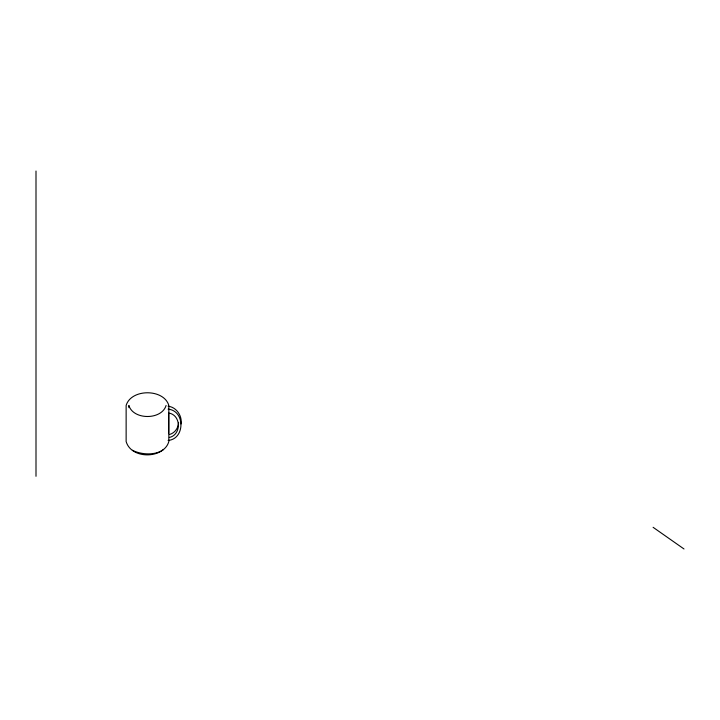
<?xml version="1.0" encoding="UTF-8"?>
<svg xmlns="http://www.w3.org/2000/svg" width="720" height="720" viewBox="0 0 720 720"><rect width="100%" height="100%" fill="white"/><g stroke="black" fill="none" stroke-linecap="round" stroke-linejoin="round"><path stroke-width="1.08" d="M181.017 423.954C182.403 415.917 176.391 407.07 168.111 406.233M178.56 422.388C178.542 427.905 174.762 433.197 169.326 434.547M166.095 405.45C161.73 420.174 133.236 420.174 128.871 405.45L128.871 407.637M163.602 449.442C152.784 458.55 130.419 456.354 126.135 441.54L126.135 405.45C131.139 388.557 163.827 388.557 168.831 405.45L168.831 441.54C164.727 456.048 143.676 456.066 132.39 450.252M169.326 437.463C181.341 434.907 181.341 415.692 169.326 413.136M168.111 440.46C185.211 438.903 185.211 410.706 168.111 409.149M653.103 527.31L684 548.973M168.669 413.127L168.669 433.332M36 171.027L36 476.298"/></g></svg>
